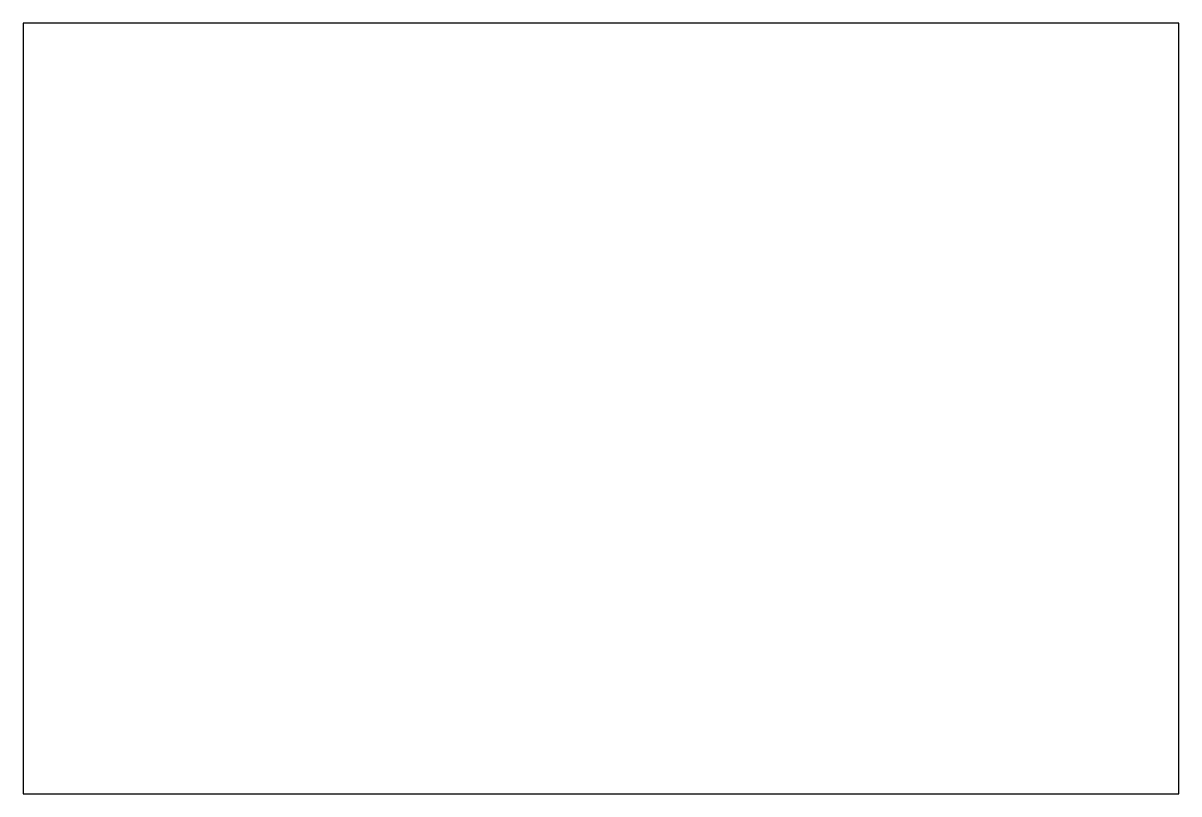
# Model space of a CAD drawing. Header units: millimetres. Extents: x 0 to 12000, y 0 to 8000.
import ezdxf

# ---------------------------------------------------------------- set-up
doc = ezdxf.new("R2010")
doc.units = ezdxf.units.MM
doc.header["$MEASUREMENT"] = 0
doc.layers.add('PERIMETRO', color=7, linetype='Continuous')

msp = doc.modelspace()

# ---------------------------------------------------------------- linework, layer by layer
at = {"layer": 'PERIMETRO'}
msp.add_lwpolyline([(0, 0), (12000, 0), (12000, 8000), (0, 8000)], close=True, dxfattribs=at)

doc.saveas('drawing.dxf')
